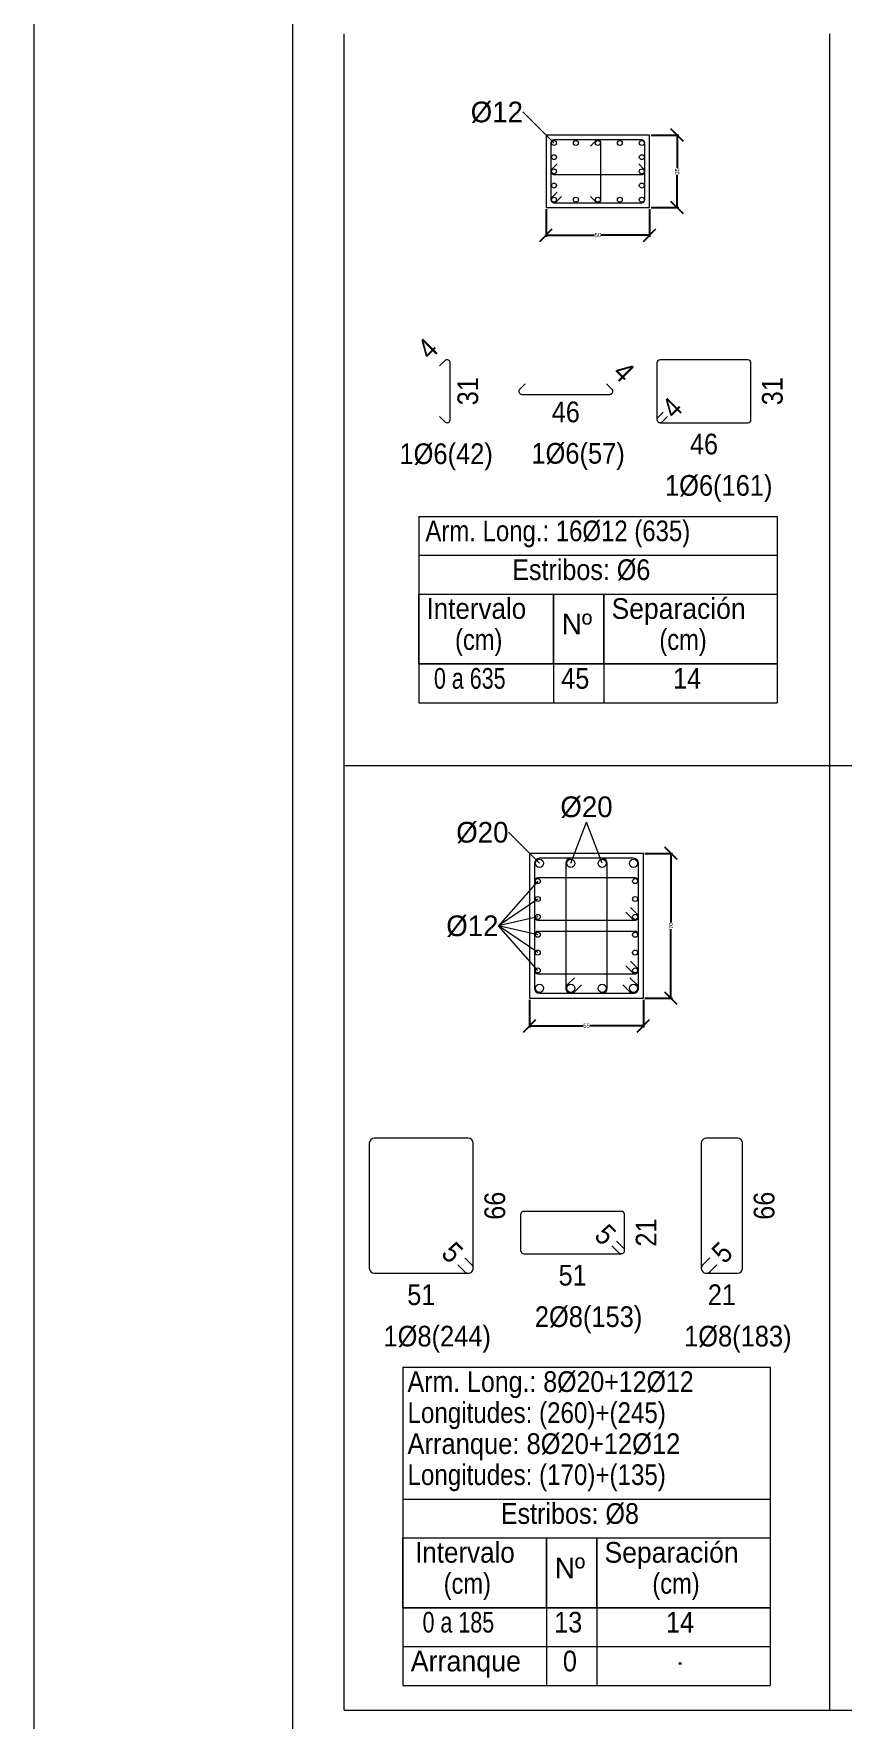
# Model space of a CAD drawing. Header units: millimetres. Extents: x 0 to 59.4, y 0 to 93.5.
# Drawn here: x 0 to 7.81, y 63.49 to 79.78 of the extents above; entities that cross this region are included whole.
import ezdxf
from ezdxf.enums import TextEntityAlignment as Align

# ---------------------------------------------------------------- set-up
doc = ezdxf.new("R2010")
doc.units = ezdxf.units.MM
for name, color, linetype, lineweight in [('ARM_LONGITUDINAL_Ø12', 171, 'Continuous', 9), ('ARM_LONGITUDINAL_Ø20', 30, 'Continuous', 9), ('ARM_TRANSVERSAL_DIMENSIONES_DE_LOS_ESTRIBOS', 122, 'Continuous', 9), ('ARM_TRANSVERSAL_REFERENCIA', 106, 'Continuous', 9), ('ARM_TRANSVERSAL_Ø6', 151, 'Continuous', 9), ('ARM_TRANSVERSAL_Ø8', 32, 'Continuous', 9), ('CUADRO_LINEAS', 7, 'Continuous', 9), ('CUADRO_LINEAS_DE_LA_TABLA_DE_DATOS_DE_LAS_COLUMNAS', 1, 'Continuous', 9), ('CUADRO_TEXTOS_DE_LA_TABLA_DE_DATOS_DE_LAS_COLUMNAS', 1, 'Continuous', 9), ('PILCPSECC_ARM_LONG_LINEAS_DE_LAS_ETIQUETAS_DE_LAS_POSICIONES_DE_ARMADO_LONGITUDINAL', 106, 'Continuous', 9), ('PILCPSECC_ARM_LONG_REFERENCIA', 106, 'Continuous', 9), ('RECUAD_LIMITES', 2, 'Continuous', 0), ('RECUAD_MARCO', 1, 'Continuous', 20), ('SECC_COTAS', 122, 'Continuous', 9), ('SECC_HORMIGON', 1, 'Continuous', 9)]:
    doc.layers.add(name, color=color, linetype=linetype, lineweight=lineweight)
doc.styles.add('CYPETXT_0.06_romans', font='arial.ttf', dxfattribs={"height": 0.04})
doc.styles.add('CYPETXT_romans', font='arial.ttf', dxfattribs={"height": 0.2})
doc.dimstyles.new('cype_oblique', dxfattribs={"dimtxt": 0.18, "dimasz": 0.18, "dimexe": 0.015, "dimexo": 0.015, "dimgap": 0, "dimtad": 0, "dimdec": 4, "dimzin": 0, "dimdsep": 46, "dimtxsty": 'CYPETXT_0.06_romans', "dimblk": 'OBLIQUE', "dimtsz": 0.06, "dimcen": 0.09, "dimadec": 0, "dimazin": 0, "dimtfac": 1, "dimtdec": 4, "dimtofl": 0, "dimtmove": 2, "dimatfit": 3, "dimfxl": 1, "dimtolj": 1, "dimtzin": 0, "dimarcsym": 0})

# ---------------------------------------------------------------- blocks, each defined once
blk = doc.blocks.new('*D8')
at = {"layer": 'Defpoints', "color": 0, "transparency": 16777216}
for p in [(4.95, 78.098), (5.95, 78.098), (5.95, 77.832)]:
    blk.add_point(p, dxfattribs=at)
at = {"layer": 'SECC_COTAS', "color": 0, "lineweight": -2, "transparency": 16777216}
for p, q in [((4.95, 78.083), (4.95, 77.817)), ((5.95, 78.083), (5.95, 77.817)), ((4.89, 77.772), (5.01, 77.892)), ((5.89, 77.772), (6.01, 77.892)), ((4.95, 77.832), (5.417, 77.832)), ((5.95, 77.832), (5.483, 77.832))]:
    blk.add_line(p, q, dxfattribs=at)
at = {"layer": 'SECC_COTAS', "color": 0, "transparency": 16777216, "insert": (5.45, 77.832), "char_height": 0.04, "attachment_point": 5, "style": 'CYPETXT_0.06_romans'}
blk.add_mtext('\\A1;50', dxfattribs=at)
blk = doc.blocks.new('_OBLIQUE')
at = {"color": 0, "linetype": 'ByBlock', "lineweight": -2}
blk.add_line((-0.5, -0.5), (0.5, 0.5), dxfattribs=at)
blk = doc.blocks.new('*D9')
at = {"layer": 'Defpoints', "color": 0, "transparency": 16777216}
for p in [(5.95, 78.798), (6.216, 78.798), (5.95, 78.098)]:
    blk.add_point(p, dxfattribs=at)
at = {"layer": 'SECC_COTAS', "color": 0, "lineweight": -2, "transparency": 16777216}
for p, q in [((6.276, 78.738), (6.156, 78.858)), ((5.965, 78.798), (6.231, 78.798)), ((6.216, 78.798), (6.216, 78.481)), ((6.216, 78.098), (6.216, 78.415)), ((5.965, 78.098), (6.231, 78.098)), ((6.276, 78.038), (6.156, 78.158))]:
    blk.add_line(p, q, dxfattribs=at)
at = {"layer": 'SECC_COTAS', "color": 0, "transparency": 16777216, "insert": (6.216, 78.448), "char_height": 0.04, "attachment_point": 5, "rotation": 90, "style": 'CYPETXT_0.06_romans'}
blk.add_mtext('\\A1;35', dxfattribs=at)
blk = doc.blocks.new('*D32')
at = {"layer": 'Defpoints', "color": 0, "transparency": 16777216}
for p in [(4.79, 70.458), (5.89, 70.458), (5.89, 70.192)]:
    blk.add_point(p, dxfattribs=at)
at = {"layer": 'SECC_COTAS', "color": 0, "lineweight": -2, "transparency": 16777216}
for p, q in [((4.79, 70.443), (4.79, 70.177)), ((5.89, 70.443), (5.89, 70.177)), ((4.73, 70.132), (4.85, 70.252)), ((5.83, 70.132), (5.95, 70.252)), ((4.79, 70.192), (5.307, 70.192)), ((5.89, 70.192), (5.373, 70.192))]:
    blk.add_line(p, q, dxfattribs=at)
at = {"layer": 'SECC_COTAS', "color": 0, "transparency": 16777216, "insert": (5.34, 70.192), "char_height": 0.04, "attachment_point": 5, "style": 'CYPETXT_0.06_romans'}
blk.add_mtext('\\A1;55', dxfattribs=at)
blk = doc.blocks.new('*D33')
at = {"layer": 'Defpoints', "color": 0, "transparency": 16777216}
for p in [(5.89, 71.858), (6.156, 71.858), (5.89, 70.458)]:
    blk.add_point(p, dxfattribs=at)
at = {"layer": 'SECC_COTAS', "color": 0, "lineweight": -2, "transparency": 16777216}
for p, q in [((5.905, 71.858), (6.171, 71.858)), ((6.216, 71.798), (6.096, 71.918)), ((6.156, 71.858), (6.156, 71.191)), ((6.156, 70.458), (6.156, 71.126)), ((5.905, 70.458), (6.171, 70.458)), ((6.216, 70.398), (6.096, 70.518))]:
    blk.add_line(p, q, dxfattribs=at)
at = {"layer": 'SECC_COTAS', "color": 0, "transparency": 16777216, "insert": (6.156, 71.158), "char_height": 0.04, "attachment_point": 5, "rotation": 90, "style": 'CYPETXT_0.06_romans'}
blk.add_mtext('\\A1;70', dxfattribs=at)

msp = doc.modelspace()

# ---------------------------------------------------------------- linework, layer by layer
at = {"layer": 'ARM_LONGITUDINAL_Ø12'}
for centre in [(5.026, 78.72234), (5.238, 78.72234), (5.45, 78.72234), (5.662, 78.72234), (5.874, 78.72234), (5.026, 78.58534), (5.874, 78.58534), (5.026, 78.44834), (5.874, 78.44834), (5.026, 78.31134), (5.026, 78.17434), (5.238, 78.17434), (5.45, 78.17434), (5.662, 78.17434), (5.874, 78.31134), (5.874, 78.17434), (4.87, 71.58977), (5.81, 71.58977), (4.87, 71.4172), (5.81, 71.4172), (4.87, 71.24462), (5.81, 71.24462), (4.87, 71.07205), (5.81, 71.07205), (4.87, 70.89948), (5.81, 70.89948), (4.87, 70.72691), (5.81, 70.72691)]:
    msp.add_circle(centre, 0.024, dxfattribs=at)
at = {"layer": 'ARM_LONGITUDINAL_Ø20'}
for centre in [(4.886, 71.76234), (5.18867, 71.76234), (5.49133, 71.76234), (5.794, 71.76234), (4.886, 70.55434), (5.18867, 70.55434), (5.49133, 70.55434), (5.794, 70.55434)]:
    msp.add_circle(centre, 0.04, dxfattribs=at)
at = {"layer": 'ARM_TRANSVERSAL_Ø6'}
for points in [[(5.0557, 78.24646), (5.00479, 78.19555), (5.00106, 78.19101), (4.99828, 78.18582), (4.99658, 78.18019), (4.996, 78.17434), (4.99658, 78.16849), (4.99828, 78.16286), (5.00106, 78.15767), (5.00479, 78.15312), (5.00933, 78.14939), (5.01452, 78.14662), (5.02015, 78.14491), (5.026, 78.14434), (5.874, 78.14434), (5.88548, 78.14662), (5.89521, 78.15312), (5.90172, 78.16286), (5.904, 78.17434), (5.904, 78.72234), (5.90172, 78.73382), (5.89521, 78.74355), (5.88548, 78.75005), (5.874, 78.75234), (5.026, 78.75234), (5.01452, 78.75005), (5.00479, 78.74355), (4.99828, 78.73382), (4.996, 78.72234), (4.996, 78.17434), (4.99658, 78.16849), (4.99828, 78.16286), (5.00106, 78.15767), (5.00479, 78.15312), (5.00933, 78.14939), (5.01452, 78.14662), (5.02015, 78.14491), (5.026, 78.14434), (5.03185, 78.14491), (5.03748, 78.14662), (5.04267, 78.14939), (5.04721, 78.15312), (5.09812, 78.20404)], [(5.37788, 78.20404), (5.42879, 78.15312), (5.435, 78.14836), (5.44224, 78.14536), (5.45, 78.14434), (5.45668, 78.14509), (5.46302, 78.14731), (5.4687, 78.15088), (5.47345, 78.15563), (5.47703, 78.16132), (5.47925, 78.16766), (5.48, 78.17434), (5.48, 78.72234), (5.47925, 78.72901), (5.47703, 78.73535), (5.47345, 78.74104), (5.4687, 78.74579), (5.46302, 78.74937), (5.45668, 78.75159), (5.45, 78.75234), (5.44224, 78.75132), (5.435, 78.74832), (5.42879, 78.74355), (5.37788, 78.69264)], [(5.0557, 78.52046), (5.00479, 78.46955), (5.00002, 78.46334), (4.99702, 78.4561), (4.996, 78.44834), (4.99675, 78.44166), (4.99897, 78.43532), (5.00255, 78.42963), (5.0073, 78.42488), (5.01298, 78.42131), (5.01932, 78.41909), (5.026, 78.41834), (5.874, 78.41834), (5.88068, 78.41909), (5.88702, 78.42131), (5.8927, 78.42488), (5.89745, 78.42963), (5.90103, 78.43532), (5.90325, 78.44166), (5.904, 78.44834), (5.90298, 78.4561), (5.89998, 78.46334), (5.89521, 78.46955), (5.8443, 78.52046)], [(3.92123, 76.07939), (3.97214, 76.02848), (3.97836, 76.02371), (3.98559, 76.02072), (3.99336, 76.01969), (4.00003, 76.02045), (4.00637, 76.02267), (4.01206, 76.02624), (4.01681, 76.03099), (4.02039, 76.03668), (4.0226, 76.04302), (4.02336, 76.04969), (4.02336, 76.59769), (4.0226, 76.60437), (4.02039, 76.61071), (4.01681, 76.6164), (4.01206, 76.62115), (4.00637, 76.62472), (4.00003, 76.62694), (3.99336, 76.62769), (3.98559, 76.62667), (3.97836, 76.62368), (3.97214, 76.61891), (3.92123, 76.568)], [(6.0807, 76.12182), (6.02979, 76.07091), (6.02606, 76.06636), (6.02328, 76.06118), (6.02158, 76.05555), (6.021, 76.04969), (6.02158, 76.04384), (6.02328, 76.03821), (6.02606, 76.03303), (6.02979, 76.02848), (6.03433, 76.02475), (6.03952, 76.02198), (6.04515, 76.02027), (6.051, 76.01969), (6.899, 76.01969), (6.91048, 76.02198), (6.92021, 76.02848), (6.92672, 76.03821), (6.929, 76.04969), (6.929, 76.59769), (6.92672, 76.60918), (6.92021, 76.61891), (6.91048, 76.62541), (6.899, 76.62769), (6.051, 76.62769), (6.03952, 76.62541), (6.02979, 76.61891), (6.02328, 76.60918), (6.021, 76.59769), (6.021, 76.04969), (6.02158, 76.04384), (6.02328, 76.03821), (6.02606, 76.03303), (6.02979, 76.02848), (6.03433, 76.02475), (6.03952, 76.02198), (6.04515, 76.02027), (6.051, 76.01969), (6.05685, 76.02027), (6.06248, 76.02198), (6.06767, 76.02475), (6.07221, 76.02848), (6.12312, 76.07939)], [(4.74596, 76.39582), (4.69504, 76.34491), (4.69028, 76.33869), (4.68728, 76.33146), (4.68626, 76.32369), (4.68701, 76.31702), (4.68923, 76.31068), (4.6928, 76.30499), (4.69755, 76.30024), (4.70324, 76.29667), (4.70958, 76.29445), (4.71626, 76.29369), (5.56426, 76.29369), (5.57093, 76.29445), (5.57727, 76.29667), (5.58296, 76.30024), (5.58771, 76.30499), (5.59129, 76.31068), (5.59351, 76.31702), (5.59426, 76.32369), (5.59324, 76.33146), (5.59024, 76.33869), (5.58547, 76.34491), (5.53456, 76.39582)]]:
    msp.add_lwpolyline(points, dxfattribs=at)
at = {"layer": 'ARM_TRANSVERSAL_Ø8'}
for points in [[(5.69218, 70.58828), (5.76006, 70.5204), (5.76733, 70.51443), (5.77563, 70.50999), (5.78464, 70.50726), (5.794, 70.50634), (5.80336, 70.50726), (5.81237, 70.50999), (5.82067, 70.51443), (5.82794, 70.5204), (5.83391, 70.52767), (5.83835, 70.53597), (5.84108, 70.54497), (5.842, 70.55434), (5.842, 71.76234), (5.83835, 71.78071), (5.82794, 71.79628), (5.81237, 71.80668), (5.794, 71.81034), (4.886, 71.81034), (4.86763, 71.80668), (4.85206, 71.79628), (4.84165, 71.78071), (4.838, 71.76234), (4.838, 70.55434), (4.84165, 70.53597), (4.85206, 70.5204), (4.86763, 70.50999), (4.886, 70.50634), (5.794, 70.50634), (5.80336, 70.50726), (5.81237, 70.50999), (5.82067, 70.51443), (5.82794, 70.5204), (5.83391, 70.52767), (5.83835, 70.53597), (5.84108, 70.54497), (5.842, 70.55434), (5.84108, 70.5637), (5.83835, 70.57271), (5.83391, 70.58101), (5.82794, 70.58828), (5.76006, 70.65616)], [(5.22261, 70.65616), (5.15473, 70.58828), (5.14876, 70.58101), (5.14432, 70.57271), (5.14159, 70.5637), (5.14067, 70.55434), (5.14159, 70.54497), (5.14432, 70.53597), (5.14876, 70.52767), (5.15473, 70.5204), (5.162, 70.51443), (5.1703, 70.50999), (5.1793, 70.50726), (5.18867, 70.50634), (5.49133, 70.50634), (5.5097, 70.50999), (5.52527, 70.5204), (5.53568, 70.53597), (5.53933, 70.55434), (5.53933, 71.76234), (5.53568, 71.78071), (5.52527, 71.79628), (5.5097, 71.80668), (5.49133, 71.81034), (5.18867, 71.81034), (5.1703, 71.80668), (5.15473, 71.79628), (5.14432, 71.78071), (5.14067, 71.76234), (5.14067, 70.55434), (5.14159, 70.54497), (5.14432, 70.53597), (5.14876, 70.52767), (5.15473, 70.5204), (5.162, 70.51443), (5.1703, 70.50999), (5.1793, 70.50726), (5.18867, 70.50634), (5.19803, 70.50726), (5.20704, 70.50999), (5.21533, 70.51443), (5.22261, 70.5204), (5.29049, 70.58828)], [(5.71949, 71.28988), (5.78737, 71.222), (5.79222, 71.21802), (5.79775, 71.21506), (5.80376, 71.21324), (5.81, 71.21262), (5.81624, 71.21324), (5.82225, 71.21506), (5.82778, 71.21802), (5.83263, 71.222), (5.83661, 71.22685), (5.83956, 71.23238), (5.84139, 71.23838), (5.842, 71.24462), (5.842, 71.58977), (5.83956, 71.60201), (5.83263, 71.61239), (5.82225, 71.61933), (5.81, 71.62177), (4.87, 71.62177), (4.85775, 71.61933), (4.84737, 71.61239), (4.84044, 71.60201), (4.838, 71.58977), (4.838, 71.24462), (4.84044, 71.23238), (4.84737, 71.222), (4.85775, 71.21506), (4.87, 71.21262), (5.81, 71.21262), (5.81624, 71.21324), (5.82225, 71.21506), (5.82778, 71.21802), (5.83263, 71.222), (5.83661, 71.22685), (5.83956, 71.23238), (5.84139, 71.23838), (5.842, 71.24462), (5.84161, 71.24963), (5.84043, 71.25451), (5.83851, 71.25915), (5.83589, 71.26343), (5.83263, 71.26725), (5.76475, 71.33513)], [(5.71949, 70.77216), (5.78737, 70.70428), (5.79222, 70.7003), (5.79775, 70.69735), (5.80376, 70.69552), (5.81, 70.69491), (5.81624, 70.69552), (5.82225, 70.69735), (5.82778, 70.7003), (5.83263, 70.70428), (5.83661, 70.70913), (5.83956, 70.71466), (5.84139, 70.72067), (5.842, 70.72691), (5.842, 71.07205), (5.83956, 71.0843), (5.83263, 71.09468), (5.82225, 71.10162), (5.81, 71.10405), (4.87, 71.10405), (4.85775, 71.10162), (4.84737, 71.09468), (4.84044, 71.0843), (4.838, 71.07205), (4.838, 70.72691), (4.84044, 70.71466), (4.84737, 70.70428), (4.85775, 70.69735), (4.87, 70.69491), (5.81, 70.69491), (5.81624, 70.69552), (5.82225, 70.69735), (5.82778, 70.7003), (5.83263, 70.70428), (5.83661, 70.70913), (5.83956, 70.71466), (5.84139, 70.72067), (5.842, 70.72691), (5.84139, 70.73315), (5.83956, 70.73916), (5.83661, 70.74469), (5.83263, 70.74954), (5.76475, 70.81742)], [(4.09618, 67.88328), (4.16406, 67.8154), (4.17133, 67.80943), (4.17963, 67.80499), (4.18864, 67.80226), (4.198, 67.80134), (4.20736, 67.80226), (4.21637, 67.80499), (4.22467, 67.80943), (4.23194, 67.8154), (4.23791, 67.82267), (4.24235, 67.83097), (4.24508, 67.83997), (4.246, 67.84934), (4.246, 69.05734), (4.24235, 69.07571), (4.23194, 69.09128), (4.21637, 69.10168), (4.198, 69.10534), (3.29, 69.10534), (3.27163, 69.10168), (3.25606, 69.09128), (3.24565, 69.07571), (3.242, 69.05734), (3.242, 67.84934), (3.24565, 67.83097), (3.25606, 67.8154), (3.27163, 67.80499), (3.29, 67.80134), (4.198, 67.80134), (4.20736, 67.80226), (4.21637, 67.80499), (4.22467, 67.80943), (4.23194, 67.8154), (4.23791, 67.82267), (4.24235, 67.83097), (4.24508, 67.83997), (4.246, 67.84934), (4.24508, 67.8587), (4.24235, 67.86771), (4.23791, 67.87601), (4.23194, 67.88328), (4.16406, 67.95116)], [(6.53061, 67.95116), (6.46273, 67.88328), (6.45676, 67.87601), (6.45232, 67.86771), (6.44959, 67.8587), (6.44867, 67.84934), (6.44959, 67.83997), (6.45232, 67.83097), (6.45676, 67.82267), (6.46273, 67.8154), (6.47, 67.80943), (6.4783, 67.80499), (6.4873, 67.80226), (6.49667, 67.80134), (6.79933, 67.80134), (6.8177, 67.80499), (6.83327, 67.8154), (6.84368, 67.83097), (6.84733, 67.84934), (6.84733, 69.05734), (6.84368, 69.07571), (6.83327, 69.09128), (6.8177, 69.10168), (6.79933, 69.10534), (6.49667, 69.10534), (6.4783, 69.10168), (6.46273, 69.09128), (6.45232, 69.07571), (6.44867, 69.05734), (6.44867, 67.84934), (6.44959, 67.83997), (6.45232, 67.83097), (6.45676, 67.82267), (6.46273, 67.8154), (6.47, 67.80943), (6.4783, 67.80499), (6.4873, 67.80226), (6.49667, 67.80134), (6.50603, 67.80226), (6.51504, 67.80499), (6.52333, 67.80943), (6.53061, 67.8154), (6.59849, 67.88328)], [(5.58549, 68.06716), (5.65337, 67.99928), (5.65822, 67.9953), (5.66375, 67.99235), (5.66976, 67.99052), (5.676, 67.98991), (5.68224, 67.99052), (5.68825, 67.99235), (5.69378, 67.9953), (5.69863, 67.99928), (5.70261, 68.00413), (5.70556, 68.00966), (5.70739, 68.01567), (5.708, 68.02191), (5.708, 68.36705), (5.70556, 68.3793), (5.69863, 68.38968), (5.68825, 68.39662), (5.676, 68.39905), (4.736, 68.39905), (4.72375, 68.39662), (4.71337, 68.38968), (4.70644, 68.3793), (4.704, 68.36705), (4.704, 68.02191), (4.70644, 68.00966), (4.71337, 67.99928), (4.72375, 67.99235), (4.736, 67.98991), (5.676, 67.98991), (5.68224, 67.99052), (5.68825, 67.99235), (5.69378, 67.9953), (5.69863, 67.99928), (5.70261, 68.00413), (5.70556, 68.00966), (5.70739, 68.01567), (5.708, 68.02191), (5.70739, 68.02815), (5.70556, 68.03416), (5.70261, 68.03969), (5.69863, 68.04454), (5.63075, 68.11242)]]:
    msp.add_lwpolyline(points, dxfattribs=at)
at = {"layer": 'CUADRO_LINEAS'}
for p, q in [((3, 72.70834), (3, 79.77834)), ((7.69, 72.70834), (7.69, 79.77834)), ((3, 63.57834), (3, 72.70834)), ((3, 72.70834), (7.69, 72.70834)), ((7.69, 63.57834), (7.69, 72.70834)), ((7.69, 72.70834), (12.38, 72.70834))]:
    msp.add_line(p, q, dxfattribs=at)
msp.add_lwpolyline([(3, 63.57834), (7.69, 63.57834), (12.38, 63.57834), (17.07, 63.57834), (21.76, 63.57834), (26.45, 63.57834), (30.76, 63.57834), (34.79, 63.57834), (38.82, 63.57834), (42.85, 63.57834), (47.62, 63.57834), (51.65, 63.57834), (55.68, 63.57834)], dxfattribs=at)
at = {"layer": 'CUADRO_LINEAS_DE_LA_TABLA_DE_DATOS_DE_LAS_COLUMNAS'}
for p, q in [((3.71907, 75.11369), (7.18093, 75.11369)), ((3.71907, 75.11369), (3.71907, 73.313)), ((7.18093, 75.11369), (7.18093, 73.313)), ((3.71907, 74.73854), (7.18093, 74.73854)), ((3.71907, 74.36338), (7.18093, 74.36338)), ((3.71916, 74.36329), (7.18084, 74.36329)), ((3.71916, 74.36329), (3.71916, 73.31309)), ((5.02099, 74.36329), (5.02099, 73.31309)), ((5.50715, 74.36329), (5.50715, 73.31309)), ((7.18084, 74.36329), (7.18084, 73.31309)), ((3.71916, 73.68825), (7.18084, 73.68825)), ((3.71907, 73.313), (7.18093, 73.313)), ((3.71916, 73.31309), (7.18084, 73.31309)), ((3.56708, 66.89334), (7.11292, 66.89334)), ((3.56708, 66.89334), (3.56708, 63.81782)), ((7.11292, 66.89334), (7.11292, 63.81782)), ((3.56708, 65.61851), (7.11292, 65.61851)), ((3.56708, 65.24335), (7.11292, 65.24335)), ((3.56716, 65.24327), (7.11284, 65.24327)), ((3.56716, 65.24327), (3.56716, 63.81791)), ((4.95299, 65.24327), (4.95299, 63.81791)), ((5.43914, 65.24327), (5.43914, 63.81791)), ((7.11284, 65.24327), (7.11284, 63.81791)), ((3.56716, 64.56822), (7.11284, 64.56822)), ((3.56716, 64.19306), (7.11284, 64.19306)), ((3.56708, 63.81782), (7.11292, 63.81782)), ((3.56716, 63.81791), (7.11284, 63.81791))]:
    msp.add_line(p, q, dxfattribs=at)
at = {"layer": 'CUADRO_LINEAS_DE_LA_TABLA_DE_DATOS_DE_LAS_COLUMNAS', "color": 7, "true_color": 0xf2f1f0}
for points in [[(3.71916, 74.36329), (5.02099, 74.36329), (5.02099, 73.68825), (3.71916, 73.68825)], [(5.02099, 74.36329), (5.50715, 74.36329), (5.50715, 73.68825), (5.02099, 73.68825)], [(5.50715, 74.36329), (7.18084, 74.36329), (7.18084, 73.68825), (5.50715, 73.68825)], [(3.56716, 65.24327), (4.95299, 65.24327), (4.95299, 64.56822), (3.56716, 64.56822)], [(4.95299, 65.24327), (5.43914, 65.24327), (5.43914, 64.56822), (4.95299, 64.56822)], [(5.43914, 65.24327), (7.11284, 65.24327), (7.11284, 64.56822), (5.43914, 64.56822)]]:
    msp.add_lwpolyline(points, close=True, dxfattribs=at)
at = {"layer": 'PILCPSECC_ARM_LONG_LINEAS_DE_LAS_ETIQUETAS_DE_LAS_POSICIONES_DE_ARMADO_LONGITUDINAL'}
for points in [[(5.026, 78.72234), (4.726, 79.02234)], [(5.18867, 71.76234), (5.34, 72.15834)], [(5.49133, 71.76234), (5.34, 72.15834)], [(4.886, 71.76234), (4.586, 72.06234)], [(4.87, 71.58977), (4.49, 71.15834)], [(4.87, 71.4172), (4.49, 71.15834)], [(4.87, 71.24462), (4.49, 71.15834)], [(4.87, 70.72691), (4.49, 71.15834)], [(4.87, 70.89948), (4.49, 71.15834)], [(4.87, 71.07205), (4.49, 71.15834)]]:
    msp.add_lwpolyline(points, dxfattribs=at)
at = {"layer": 'RECUAD_LIMITES'}
msp.add_lwpolyline([(0, 48.36), (59.4, 48.36), (59.4, 90.36), (0, 90.36), (0, 48.36)], close=True, dxfattribs=at)
at = {"layer": 'RECUAD_MARCO'}
msp.add_lwpolyline([(2.5, 49.36), (58.4, 49.36), (58.4, 89.36), (2.5, 89.36), (2.5, 49.36)], close=True, dxfattribs=at)
at = {"layer": 'SECC_HORMIGON'}
for points in [[(4.95, 78.09834), (5.95, 78.09834), (5.95, 78.79834), (4.95, 78.79834), (4.95, 78.09834)], [(4.79, 70.45834), (5.89, 70.45834), (5.89, 71.85834), (4.79, 71.85834), (4.79, 70.45834)]]:
    msp.add_lwpolyline(points, close=True, dxfattribs=at)

# ---------------------------------------------------------------- texts
at = {"layer": 'ARM_TRANSVERSAL_DIMENSIONES_DE_LOS_ESTRIBOS', "style": 'CYPETXT_romans', "width": 0.872274}
for rotation, p in [(45, (3.87598, 76.66416)), (315, (5.63073, 76.44107))]:
    msp.add_text('4', height=0.2, rotation=rotation, dxfattribs=at).set_placement(p, align=Align.CENTER)
for s, p in [('31', (4.09336, 76.32369)), ('31', (7.035, 76.32369)), ('66', (4.354, 68.45334)), ('66', (6.95533, 68.45334)), ('21', (5.816, 68.19448))]:
    msp.add_text(s, height=0.2, rotation=90, dxfattribs=at).set_placement(p, align=Align.TOP_CENTER)
for s, p in [('46', (5.14026, 76.22369)), ('46', (6.475, 75.91369)), ('51', (5.206, 67.88191)), ('51', (3.744, 67.69334)), ('21', (6.648, 67.69334))]:
    msp.add_text(s, height=0.2, dxfattribs=at).set_placement(p, align=Align.TOP_CENTER)
for s, rotation, p in [('4', 45, (6.16555, 76.16425)), ('5', 315, (5.52326, 68.17464)), ('5', 315, (4.04526, 68.00207)), ('5', 45, (6.6494, 68.00207))]:
    msp.add_text(s, height=0.2, rotation=rotation, dxfattribs=at).set_placement(p, align=Align.MIDDLE_CENTER)
at = {"layer": 'ARM_TRANSVERSAL_REFERENCIA', "style": 'CYPETXT_romans'}
for s, width, p in [('1%%c6(42)', 0.880523, (3.98426, 75.71969)), ('1%%c6(57)', 0.880523, (5.2589, 75.72369)), ('1%%c6(161)', 0.879425, (6.61754, 75.41369)), ('2%%c8(153)', 0.879425, (5.36, 67.38191)), ('1%%c8(244)', 0.879425, (3.898, 67.19334)), ('1%%c8(183)', 0.879425, (6.802, 67.19334))]:
    msp.add_text(s, height=0.2, dxfattribs=dict(at, width=width)).set_placement(p, align=Align.MIDDLE_CENTER)
at = {"layer": 'CUADRO_TEXTOS_DE_LA_TABLA_DE_DATOS_DE_LAS_COLUMNAS', "style": 'CYPETXT_romans'}
for s, width, p in [('Arm. Long.: 16%%c12 (635)', 0.827687, (3.7841, 74.87452)), ('Estribos: %%c6', 0.868241, (4.6223, 74.49936)), ('Intervalo', 0.898545, (3.79434, 74.12412)), ('Separación', 0.916298, (5.58233, 74.12412)), ('Nº', 0.966527, (5.10067, 73.97417)), ('(cm)', 0.818699, (4.07019, 73.82423)), ('(cm)', 0.818699, (6.04411, 73.82423)), ('0 a 635', 0.742213, (3.86631, 73.44907)), ('45', 0.871952, (5.09618, 73.44907)), ('14', 0.871952, (6.1761, 73.44907)), ('Arm. Long.: 8%%c20+12%%c12', 0.861888, (3.61119, 66.65416)), ('Longitudes: (260)+(245)', 0.834668, (3.61119, 66.35427)), ('Arranque: 8%%c20+12%%c12', 0.881303, (3.61119, 66.05438)), ('Longitudes: (170)+(135)', 0.834668, (3.61119, 65.7545)), ('Estribos: %%c8', 0.868241, (4.5123, 65.37934)), ('Intervalo', 0.898545, (3.68434, 65.00409)), ('Separación', 0.916298, (5.51433, 65.00409)), ('Nº', 0.966527, (5.03266, 64.85415)), ('(cm)', 0.818699, (3.96019, 64.70421)), ('(cm)', 0.818699, (5.9761, 64.70421)), ('0 a 185', 0.742213, (3.75631, 64.32905)), ('13', 0.871952, (5.02817, 64.32905)), ('14', 0.871952, (6.1081, 64.32905)), ('Arranque', 0.926195, (3.64235, 63.95389)), ('0', 0.871952, (5.11208, 63.95389)), ('-', 0.397444, (6.22654, 63.95389))]:
    msp.add_text(s, height=0.2, dxfattribs=dict(at, width=width)).set_placement(p)
at = {"layer": 'PILCPSECC_ARM_LONG_REFERENCIA', "style": 'CYPETXT_romans', "width": 0.955414}
for s, p in [('%%c12', (4.726, 79.02234)), ('%%c20', (4.586, 72.06234)), ('%%c12', (4.49, 71.15834))]:
    msp.add_text(s, height=0.2, dxfattribs=at).set_placement(p, align=Align.MIDDLE_RIGHT)
msp.add_text('%%c20', height=0.2, dxfattribs=at).set_placement((5.34, 72.30834), align=Align.MIDDLE_CENTER)

# ---------------------------------------------------------------- dimensions: what is measured, and where the dimension line sits
at = {"layer": 'SECC_COTAS'}
for p1, p2, text, picture, middle in [((5.95, 78.09834), (5.95, 78.79834), '35', '*D9', (6.216, 78.44834)), ((4.95, 78.09834), (5.95, 78.09834), '50', '*D8', (5.45, 77.83234)), ((5.89, 70.45834), (5.89, 71.85834), '70', '*D33', (6.156, 71.15834)), ((4.79, 70.45834), (5.89, 70.45834), '55', '*D32', (5.34, 70.19234))]:
    dim = msp.add_aligned_dim(p1=p1, p2=p2, distance=-0.266, text=text, dimstyle='cype_oblique', dxfattribs=at)
    dim.commit()
    dim.dimension.update_dxf_attribs({"geometry": picture, "text_midpoint": middle})

doc.saveas('drawing.dxf')
